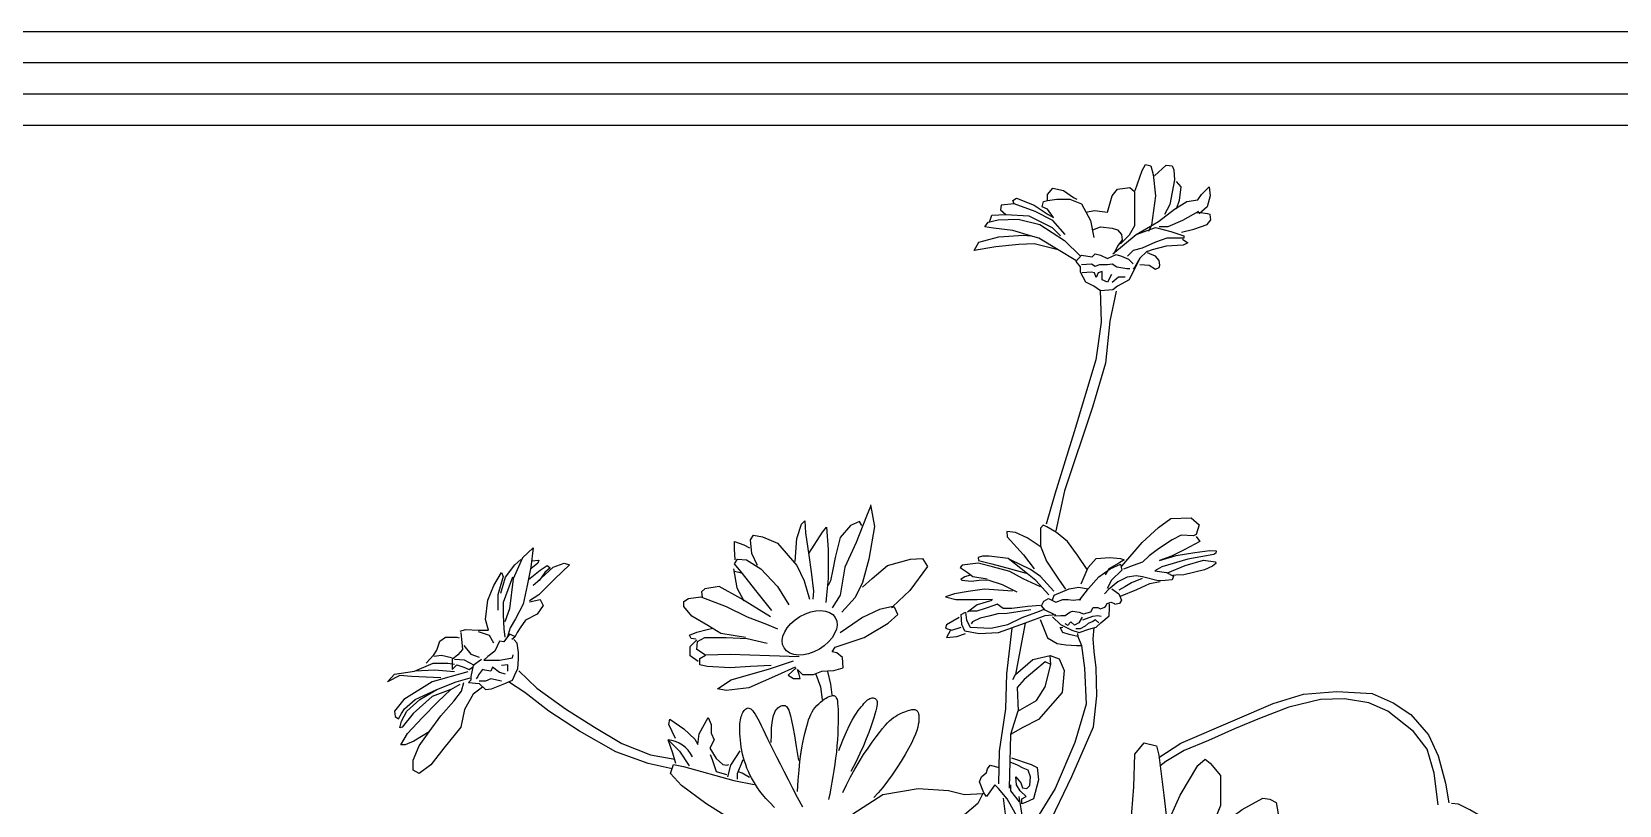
# Model space of a CAD drawing. Extents: x 451 to 4703, y 4138 to 7756.
# Drawn here: x 3436 to 3943, y 5760 to 6007 of the extents above; entities that cross this region are included whole.
import ezdxf

# ---------------------------------------------------------------- set-up
doc = ezdxf.new("R2010")
doc.units = 0
doc.header["$MEASUREMENT"] = 0
doc.layers.add('3', color=3, linetype='CONTINUOUS')
doc.layers.add('7', color=7, linetype='CONTINUOUS')

# ---------------------------------------------------------------- blocks, each defined once
blk = doc.blocks.new('A$C04E531E5')
at = {"layer": '3'}
for points in [[(291.26, 482.54), (293.48, 488.94), (294.47, 490.91), (296.19, 490.42), (296.93, 487.71), (297.67, 480.82), (296.44, 471.46), (295.45, 469.49)], [(297.43, 487.22), (301.12, 490.67), (303.09, 490.42), (303.59, 489.19), (303.83, 485.99), (302.35, 478.11), (300.63, 474.91)], [(265.14, 473.93), (263.17, 476.63), (261.45, 477.37), (261.94, 479.1), (263.17, 479.34), (263.17, 481.31), (264.9, 483.28), (268.35, 482.54), (271.55, 480.33), (272.53, 479.83)], [(275.49, 475.65), (278.2, 476.14), (280.67, 475.9), (282.39, 475.65), (283.87, 480.82), (285.6, 483.03), (289.54, 483.53), (291.02, 482.3), (291.02, 471.22), (289.29, 468.26), (287.81, 466.79), (286.58, 465.56)], [(284.12, 462.35), (291.51, 468.51), (298.66, 472.69), (303.83, 476.63), (307.78, 479.1), (311.23, 479.59), (312.46, 481.31), (314.92, 483.77), (315.17, 480.82), (314.18, 477.37), (311.72, 475.16)], [(304.33, 485.5), (305.8, 483.77), (305.31, 479.34), (304.33, 476.63)], [(268.84, 468.51), (264.9, 472.94), (259.23, 475.9), (252.57, 478.36), (248.38, 477.86), (248.14, 476.39), (249.86, 474.91)], [(252.57, 478.36), (252.08, 479.34), (253.31, 480.08), (258.98, 477.86), (263.42, 474.91), (265.14, 473.93)], [(263.17, 479.34), (266.13, 479.83), (270.32, 479.83), (274.01, 478.36), (276.97, 472.94), (277.96, 467.52)], [(266.62, 463.59), (260.46, 467.28), (257.75, 468.02), (252.08, 469.74), (245.92, 470.48), (243.21, 470.97), (244.19, 472.45), (247.4, 473.19), (253.81, 473.43), (260.71, 471.71), (268.59, 466.54), (273.77, 461.62)], [(244.69, 472.45), (245.43, 474.66), (249.86, 474.91), (257.26, 474.42), (264.65, 470.73), (267.36, 468.02)], [(311.47, 475.9), (306.3, 472.94), (301.61, 470.97), (298.9, 470.97)], [(306.05, 469.25), (309.99, 470.23), (314.18, 471.71), (315.42, 473.19), (315.17, 474.91), (314.43, 475.16), (311.97, 475.4), (310.73, 475.4)], [(272.29, 460.14), (266.62, 463.59), (258.98, 465.56), (254.05, 465.31), (246.66, 464.57), (239.76, 463.34), (241.24, 466.05), (247.64, 467.77), (255.53, 468.26), (257.75, 468.02)], [(277.71, 469.99), (280.17, 470.97), (283.87, 470.48), (285.6, 469.99), (286.83, 468.51), (287.07, 466.79), (285.6, 464.82), (284.36, 462.35)], [(291.51, 468.51), (297.67, 470.73), (302.6, 469.49), (306.79, 468.02), (306.79, 467.28), (301.37, 467.28), (297.67, 466.05), (293.48, 464.08), (290.53, 463.34), (288.8, 461.62)], [(306.3, 467.03), (308.02, 465.8), (306.54, 465.06), (301.12, 464.82), (296.69, 463.59), (295.21, 463.09), (294.96, 463.09), (292.74, 460.88), (291.02, 457.92), (290.53, 457.43)], [(272.29, 459.89), (274.01, 461.86), (277.47, 461.36), (278.45, 462.35), (280.18, 461.86), (282.39, 460.87), (285.1, 462.1), (286.83, 461.61), (289.05, 460.63), (290.53, 459.15)], [(292.74, 458.91), (295.7, 458.66), (297.67, 457.43), (298.9, 457.92), (299.15, 458.66), (298.9, 460.14), (297.67, 461.62), (295.95, 462.35), (295.21, 462.6)], [(292.75, 460.89), (289.29, 453.98), (285.6, 452.01), (284.12, 450.78), (280.18, 450.53), (277.96, 452.01), (275.49, 453.24), (273.77, 456.44), (273.77, 458.16), (272.31, 459.91)], [(274.01, 458.9), (277.22, 459.15), (278.45, 458.41), (279.93, 458.9), (282.39, 458.9), (283.87, 459.15), (285.35, 458.16), (288.55, 457.67), (289.54, 457.67)], [(283.63, 455.7), (282.39, 453.24), (280.67, 453.98), (280.67, 456.69), (279.44, 456.19), (278.7, 454.72), (278.2, 456.19), (277.22, 456.44), (274.26, 456.19)], [(283.87, 453.24), (285.84, 454.96), (288.06, 454.96)], [(280.01, 450.76), (280.35, 440.44), (278.63, 428.4), (271.74, 405.36), (265.55, 385.42), (262.79, 375.79)], [(285.17, 450.41), (283.1, 440.78), (281.73, 427.37), (277.6, 413.27), (268.65, 386.45), (265.89, 373.73)], [(206.63, 381.51), (205.35, 378.44), (202.01, 370), (198.43, 362.06), (196.89, 353.11), (194.33, 349.01)], [(206.63, 382.03), (207.91, 375.12), (206.11, 364.62), (204.06, 357.2), (201.76, 352.34), (197.4, 347.73)], [(182.55, 363.86), (183.06, 371.28), (184.6, 375.88), (185.62, 376.91), (185.88, 373.07), (186.9, 365.9), (187.67, 360.53), (188.44, 354.39), (188.18, 351.83)], [(203.81, 375.37), (203.04, 376.65), (200.22, 375.37), (196.89, 371.53), (195.35, 365.13), (194.59, 361.3), (193.82, 357.71), (193.05, 356.18)], [(287, 362.4), (293.42, 370.01), (298.66, 374.77), (302.58, 377.62), (309.13, 377.86), (311.63, 375.6), (310.67, 372.51), (309.84, 372.15), (305.91, 372.27), (303.06, 370.84), (298.66, 367.99), (295.68, 365.73), (293.54, 363.71), (290.57, 362.64), (287.47, 361.45)], [(170.51, 362.58), (168.71, 366.41), (168.2, 370.77), (169.22, 372.3), (172.04, 371.79), (176.91, 369.74), (183.06, 362.58), (185.36, 357.71), (187.16, 351.83)], [(186.9, 366.41), (191.26, 373.32), (192.54, 374.86), (193.05, 367.69), (193.05, 358.48), (192.54, 353.11), (192.28, 350.8)], [(261.13, 368.42), (256.73, 371.46), (253.01, 373.15), (250.14, 373.49), (250.31, 371.8), (255.55, 366.06), (258.93, 361.5)], [(275.83, 361.33), (272.79, 365.89), (269.58, 370.28), (266.03, 373.15), (262.99, 375.01), (261.8, 375.51), (260.96, 374.5), (260.96, 368.76), (262.82, 364.03), (266.87, 357.95), (268.9, 355.08)], [(310.67, 371.91), (311.86, 370.25), (307.1, 367.75), (302.82, 365.61), (299.01, 364.19), (304.37, 365.85), (310.32, 366.8), (315.08, 367.4), (317.1, 367.28), (316.98, 366.56), (316.38, 366.09), (308.06, 364.66), (299.73, 362.17), (297.47, 360.86), (301.27, 360.38), (303.42, 359.2), (303.06, 358.01), (300.8, 357.77), (298.54, 357.65), (293.54, 358.96), (291.52, 359.31), (288.66, 358.84), (285.69, 357.41), (282.71, 354.92), (281.4, 353.49)], [(98.8, 368.23), (95.35, 365.03), (92.4, 358.39), (91.16, 348.79), (89.69, 344.6)], [(98.8, 368.23), (98.06, 362.08), (96.83, 356.17), (95.6, 350.26), (93.14, 345.58), (91.41, 342.63), (90.43, 339.43)], [(163.33, 364.37), (163.08, 367.95), (163.08, 370.25), (166.15, 369.23), (167.94, 368.21)], [(263.66, 353.23), (259.44, 357.78), (254.71, 361.67), (250.65, 364.88), (244.56, 365.55), (242.37, 365.55), (241.02, 365.21), (241.18, 364.2), (245.41, 363.19), (251.32, 361.5), (256.4, 360.15)], [(84.51, 341.89), (83.52, 345.34), (84.26, 351.49), (86.24, 356.17), (88.7, 360.36), (89.19, 359.13), (87.47, 353.22), (87.47, 348.29)], [(88.45, 353.71), (89.93, 358.88), (92.89, 362.82), (94.86, 364.54)], [(97.33, 358.14), (101.02, 361.09), (103.24, 362.57), (104.23, 361.83), (102.5, 360.36), (100.78, 357.89), (98.8, 356.17), (105.21, 362.08), (108.66, 363.31), (110.39, 362.82), (105.7, 358.39), (100.53, 353.22), (97.57, 351.25)], [(98.31, 364.05), (100.53, 364.3), (100.28, 363.31), (98.06, 361.59)], [(162.82, 361.55), (163.85, 355.41), (166.15, 351.32)], [(175.12, 348.24), (169.99, 354.64), (165.64, 360.02), (163.08, 363.09), (164.1, 364.62), (166.92, 364.37), (171.53, 361.55), (176.91, 355.92), (180.5, 350.04)], [(163.08, 360.78), (165.38, 360.27)], [(204.06, 355.67), (207.14, 358.48), (212.01, 362.58), (219.43, 364.62), (223.28, 364.88), (224.81, 362.32), (219.18, 354.64), (213.8, 349.52), (209.44, 348.5), (204.06, 345.94), (200.99, 343.89), (196.89, 341.08)], [(260.96, 355.76), (255.38, 358.29), (251.16, 360.65), (245.58, 362.17), (241.02, 363.36), (235.94, 362.68), (235.27, 362.01), (237.47, 360.49), (239.32, 359.14), (243.89, 358.29)], [(265.18, 354.41), (260.96, 359.14), (257.75, 361.33), (251.32, 364.37)], [(273.47, 351.54), (276.34, 355.25), (279.55, 358.97), (283.27, 361.5), (286.48, 363.02), (286.99, 361.16), (283.61, 357.95), (282.25, 355.25)], [(273.97, 356.77), (276.17, 362.01), (278.7, 364.88), (283.1, 365.21), (286.48, 364.88), (287.66, 364.37), (285.97, 363.36), (282.76, 361.5), (281.58, 359.64)], [(301.51, 360.27), (307.22, 362.64), (313.05, 364.31), (316.86, 363.83), (316.98, 363.24), (315.91, 362.4), (313.41, 361.22), (306.75, 359.67), (304.25, 359.55), (303.3, 359.43)], [(92.15, 358.88), (89.19, 350.75), (89.19, 346.82), (89.44, 342.38), (89.69, 339.68)], [(174.6, 346.2), (165.13, 352.08), (158.21, 355.92), (153.6, 355.15), (152.57, 354.13), (152.83, 352.6)], [(253.52, 354.07), (248.79, 356.43), (244.23, 357.95), (241.35, 357.78), (238.82, 357.45), (235.78, 357.78), (235.61, 358.29), (236.79, 359.14), (238.65, 359.64)], [(264.77, 351.57), (265.29, 353.11), (270.15, 355.15), (273.23, 355.67), (276.04, 355.15)], [(293.42, 358.48), (290.09, 357.06), (287.95, 355.75), (286.04, 354.68)], [(286.52, 352.78), (291.76, 354.92), (295.92, 356.82), (299.25, 357.53)], [(97.57, 351), (101.02, 351.74), (102.01, 349.77), (100.04, 347.06), (96.34, 345.09), (94.61, 342.63), (93.63, 341.15), (92.89, 339.68), (91.9, 338.94)], [(166.66, 339.54), (158.72, 340.82), (154.62, 343.38), (149.5, 346.45), (146.94, 349.52), (146.94, 351.06), (148.47, 352.08), (152.32, 352.6), (160.51, 349.52), (167.18, 346.2), (173.32, 343.89), (176.91, 342.36)], [(252, 354.41), (243.04, 355.08), (237.8, 354.24), (233.41, 353.56), (230.54, 352.55), (233.92, 351.71), (240.68, 351.71), (245.58, 351.87)], [(245.41, 351.37), (240.68, 350.02), (237.63, 347.65)], [(260.91, 349.78), (256.87, 349.54), (251.75, 348.83), (249.02, 348.83), (247.11, 350.26), (246.4, 349.9), (243.3, 348.83), (240.57, 348), (238.31, 348)], [(265.35, 346.98), (262.48, 348.33), (261.3, 349.68), (261.97, 351.2), (263.49, 352.04), (265.86, 350.86), (268.06, 351.71), (269.75, 351.71), (271.44, 351.54), (273.13, 351.71), (273.8, 351.71)], [(264.82, 346.14), (267.39, 343.69), (270.97, 341.9), (273.31, 341.12), (276.44, 342.24), (278.79, 342.9), (280.24, 344.24), (282.92, 346.48), (283.03, 349.04), (283.03, 350.38)], [(265.46, 346.48), (267.48, 346.6), (268.79, 346.6), (270.34, 347.67), (271.17, 348.02), (273.31, 347.67), (274.74, 347.19), (277, 347.79), (277.84, 349.21), (279.26, 349.21), (280.1, 348.74), (281.17, 349.21), (281.76, 349.45), (282.24, 350.4), (283.43, 350.88), (284.62, 350.4)], [(283.78, 355.15), (286.04, 353.49), (286.88, 351.47), (286.16, 350.4), (284.62, 350.16)], [(182.8, 329.82), (180.24, 327.52), (182.03, 326.49), (184.08, 326.49), (183.83, 327.77), (183.31, 329.31), (184.85, 327.77), (188.44, 327.77), (191, 328.8), (194.84, 329.05), (197.92, 329.82), (197.66, 333.15), (195.87, 334.68), (194.33, 334.94), (195.35, 336.47), (204.58, 339.54), (212.26, 344.15), (215.34, 346.96), (214.31, 349.27), (213.29, 349.01)], [(234.93, 345.97), (230.87, 343.6), (230.54, 342.59), (232.56, 341.91), (235.61, 342.93)], [(265.86, 346.81), (262.31, 346.47), (256.06, 344.11), (247.44, 341.07), (241.35, 340.73), (236.79, 341.58), (235.78, 343.77), (235.61, 346.98), (236.96, 347.65), (237.3, 345.12), (238.48, 342.93), (245.07, 342.59), (250.48, 343.77), (255.04, 345.97), (260.62, 347.99), (262.14, 348.67)], [(257.82, 348.47), (250.32, 347.29), (247.35, 347.17), (244.49, 346.45), (241.64, 345.74), (239.26, 344.55), (238.78, 343.96)], [(260.8, 345.36), (263.15, 339.45), (266.28, 337.66), (269.07, 337.21), (272.42, 336.99), (274.1, 336.99)], [(274.32, 346.03), (273.2, 344.24), (271.86, 343.57), (270.63, 344.58), (270.07, 344.02), (269.85, 343.46), (268.85, 343.91)], [(279.57, 344.24), (278.56, 345.25), (277.67, 344.69), (276.22, 344.02), (275.21, 343.24), (273.65, 342.35), (272.2, 342.35)], [(274.54, 345.25), (277.67, 346.36), (279.23, 346.59), (280.35, 346.36)], [(75.64, 341.15), (76.13, 335.74), (74.65, 334.01), (72.93, 332.54)], [(75.39, 341.65), (77.12, 342.14), (81.31, 341.89), (84.51, 341.89)], [(86.24, 337.71), (84.76, 340.17), (81.31, 341.4)], [(92.89, 339.92), (91.16, 340.66), (89.44, 338.2), (87.96, 338.45), (86.48, 335.24), (84.26, 333.52), (83.03, 332.29), (85.99, 332.29), (87.96, 332.29), (90.43, 332.78), (92.15, 333.03), (92.4, 334.01)], [(150.78, 339.03), (149.24, 339.29), (148.73, 340.31), (151.04, 341.33), (154.37, 342.1), (156.16, 342.61)], [(232.23, 341.91), (230.87, 339.55), (234.25, 339.89), (236.96, 340.9)], [(272.76, 340.9), (272.87, 339.89), (274.1, 336.99), (274.99, 329.74), (275.55, 318.24), (271.94, 306.03), (265.64, 291.26), (257.15, 277.43), (251.18, 267.38), (244.26, 255.75), (240.01, 245.01)], [(251.75, 342.59), (250.04, 327.92), (249.81, 316.72), (247.75, 303.23), (247.52, 292.71)], [(256.06, 344.11), (253.47, 330.66), (253.01, 327.69)], [(263.16, 278.93), (270.99, 295.14), (277.85, 311.02), (278.94, 320.89), (278.72, 329.85), (278.06, 335.11), (277.8, 339.19), (278.16, 342.72)], [(272.87, 339.89), (270.07, 340.56), (268.06, 341.12), (267.28, 342.79), (268.06, 342.9)], [(64.55, 331.31), (67.01, 334.01), (68, 335.49), (68.98, 338.45), (70.71, 339.68), (74.41, 339.68), (75.15, 339.43)], [(76.62, 336.97), (78.84, 334.26), (81.55, 333.28)], [(82.29, 332.54), (79.58, 330.57), (78.84, 327.12), (78.84, 325.89), (78.1, 325.15), (81.55, 324.9), (83.52, 322.94), (85.5, 323.18), (89.69, 324.9), (92.15, 325.89), (93.38, 328.6), (93.88, 329.58), (94.12, 332.78), (94.12, 334.75), (93.63, 337.71), (92.64, 338.94)], [(151.55, 331.87), (148.99, 333.66), (148.99, 336.73), (151.04, 338.78)], [(183.83, 333.4), (174.35, 333.66), (161.8, 334.17), (153.85, 333.91), (151.04, 335.7), (151.29, 338.26), (153.6, 339.54), (160.51, 339.54), (167.18, 339.29), (173.58, 337.75)], [(69.23, 326.63), (59.87, 327.12), (56.17, 327.37), (52.23, 325.4), (54.44, 327.86), (60.85, 328.84), (66.77, 331.31), (71.45, 331.31), (73.67, 331.06)], [(72.68, 333.03), (69.48, 333.77), (67.01, 333.52)], [(72.93, 333.03), (72.93, 329.34), (74.41, 330.81), (76.62, 330.07), (78.35, 329.34), (79.34, 330.07)], [(80.07, 330.57), (76.87, 332.29), (73.67, 332.54)], [(89.93, 327.86), (87.96, 328.35), (85.74, 330.07), (85.25, 328.84), (83.28, 329.09), (82.54, 329.34), (81.31, 327.61), (81.06, 327.12), (80.57, 326.38)], [(90.67, 328.84), (90.67, 330.81), (88.7, 330.57)], [(174.86, 330.59), (168.2, 330.33), (161.8, 329.82), (154.37, 330.33), (152.06, 330.84), (152.06, 332.89), (153.85, 333.91)], [(182.55, 330.07), (176.91, 327.52), (167.69, 323.42), (160.51, 322.65), (157.7, 323.16), (162.05, 325.98), (174.35, 329.56), (182.03, 332.12)], [(252.1, 326.09), (253.01, 327.69), (258.51, 332.49), (264, 333.86), (266.97, 332.72), (268.57, 329.06), (267.89, 321.97), (260.34, 313.29), (255.3, 310.77), (251.41, 308.49)], [(264.23, 330.89), (262.4, 331.8), (259.19, 329.06), (255.76, 326.09), (253.47, 323.57)], [(253.7, 316.03), (259.65, 319.46), (262.4, 323.8), (264.23, 330.89), (264, 333.86)], [(77.86, 328.6), (66.52, 325.4), (57.4, 319.73), (54.44, 316.04), (54.69, 314.32), (55.68, 313.58), (56.66, 315.3), (57.65, 316.78), (61.1, 319.73), (68, 322.94)], [(72.43, 322.94), (66.52, 320.72), (60.36, 315.3), (56.91, 310.87), (56.17, 310.63), (56.66, 312.84), (58.39, 316.04), (62.58, 319.73), (68, 322.94), (74.16, 325.4), (78.6, 326.63)], [(82.54, 323.67), (79.58, 321.46), (76.87, 316.53), (75.64, 310.87), (70.22, 304.22), (66.03, 298.81), (62.33, 296.1), (60.36, 297.08), (60.36, 300.29), (62.33, 304.96), (65.53, 309.39), (69.23, 314.56), (73.42, 319.24), (75.89, 322.44), (76.62, 325.15)], [(73.67, 328.6), (67.26, 329.09), (61.1, 328.84)], [(88.7, 325.64), (85.25, 326.38), (83.52, 325.64), (81.55, 325.64)], [(143.19, 297.6), (135.52, 299.3), (125.17, 302.99), (113.59, 309.64), (103.73, 316.04), (96.09, 321.95), (90.92, 325.4)], [(94.14, 328.96), (99.96, 323.34), (109.09, 316.75), (118.4, 310.93), (127.14, 305.69), (136.27, 302.01), (144.01, 300.68)], [(189.18, 327.82), (190.65, 323.84), (191.17, 319.77)], [(192.91, 328.68), (193.86, 324.61), (194.21, 321.24)], [(65.53, 309.39), (60.61, 306.44), (57.89, 305.21), (56.42, 305.21), (58.63, 308.9), (63.32, 313.83), (68.25, 319), (72.43, 322.94), (75.39, 324.66)], [(183.24, 290.28), (183.5, 293.98), (183.78, 297.17), (184.07, 299.9), (184.39, 302.24), (184.71, 304.25), (185.03, 305.97), (185.35, 307.48), (185.65, 308.82), (185.95, 310.06), (186.24, 311.2), (186.53, 312.26), (186.84, 313.24), (187.17, 314.14), (187.53, 314.98), (187.94, 315.76), (188.39, 316.49), (188.9, 317.17), (189.46, 317.8), (190.04, 318.38), (190.64, 318.91), (191.25, 319.39), (191.83, 319.8), (192.39, 320.16), (192.9, 320.45), (193.35, 320.68), (193.75, 320.85), (194.1, 320.96), (194.41, 321.02), (194.68, 321.02), (194.91, 320.98), (195.12, 320.9), (195.31, 320.78), (195.49, 320.61), (195.64, 320.39), (195.79, 320.09), (195.91, 319.69), (196.02, 319.16), (196.1, 318.48), (196.17, 317.64), (196.22, 316.59), (196.25, 315.35), (196.26, 313.91), (196.24, 312.31), (196.2, 310.58), (196.12, 308.75), (196.01, 306.85), (195.87, 304.9), (195.69, 302.93), (195.47, 300.96), (195.21, 299.01), (194.93, 297.07), (194.62, 295.15), (194.28, 293.26), (193.94, 291.38), (193.58, 289.53), (193.22, 287.7)], [(196.44, 303.46), (197.79, 306.74), (198.94, 309.39), (199.94, 311.5), (200.79, 313.15), (201.51, 314.43), (202.14, 315.41), (202.7, 316.19), (203.2, 316.84), (203.67, 317.43), (204.11, 317.97), (204.53, 318.47), (204.93, 318.91), (205.32, 319.29), (205.69, 319.62), (206.06, 319.88), (206.42, 320.08), (206.78, 320.2), (207.13, 320.26), (207.47, 320.26), (207.79, 320.19), (208.07, 320.07), (208.32, 319.89), (208.52, 319.66), (208.67, 319.38), (208.76, 319.05), (208.79, 318.66), (208.76, 318.19), (208.66, 317.61), (208.5, 316.92), (208.28, 316.08), (207.98, 315.09), (207.63, 313.91), (207.2, 312.55), (206.67, 310.98), (206.04, 309.19), (205.26, 307.18), (204.32, 304.94), (203.2, 302.45), (201.87, 299.71), (200.3, 296.71)], [(253.47, 323.57), (253.81, 316.09)], [(298.73, 301.14), (305.84, 305.74), (323.22, 313.26), (335.38, 318.47), (344.99, 321.42), (355.66, 322.26), (366.97, 321.63), (373.66, 318.7), (379.32, 314.94), (384.97, 308.45), (388.11, 301.76), (390.41, 292.98), (391.46, 286.71)], [(388.11, 286.08), (386.85, 296.12), (384.55, 303.85), (380.15, 309.5), (371.99, 315.98), (365.92, 318.7), (358.17, 319.96), (350.43, 319.75), (340.38, 317.24), (330.96, 313.68), (323.01, 310.34), (314.64, 306.57), (306.89, 303.44), (301.03, 299.88), (299.15, 298.42)], [(175.95, 285.22), (174.4, 286.74), (173.13, 288.09), (172.08, 289.31), (171.2, 290.45), (170.46, 291.52), (169.8, 292.55), (169.18, 293.59), (168.61, 294.63), (168.07, 295.68), (167.58, 296.74), (167.12, 297.81), (166.71, 298.89), (166.34, 299.99), (166.02, 301.1), (165.74, 302.24), (165.5, 303.38), (165.3, 304.51), (165.15, 305.63), (165.02, 306.72), (164.93, 307.77), (164.87, 308.76), (164.84, 309.68), (164.83, 310.53), (164.85, 311.3), (164.89, 312), (164.95, 312.64), (165.04, 313.23), (165.15, 313.77), (165.28, 314.26), (165.43, 314.72), (165.6, 315.14), (165.79, 315.54), (165.99, 315.89), (166.21, 316.21), (166.44, 316.47), (166.69, 316.69), (166.94, 316.86), (167.2, 316.97), (167.46, 317.02), (167.73, 317), (168.02, 316.91), (168.32, 316.73), (168.63, 316.46), (168.97, 316.1), (169.33, 315.62), (169.72, 315.04), (170.14, 314.34), (170.59, 313.5), (171.1, 312.54), (171.65, 311.43), (172.27, 310.17), (172.96, 308.76), (173.72, 307.19), (174.57, 305.45), (175.52, 303.53), (176.55, 301.44), (177.69, 299.18), (178.92, 296.76), (180.25, 294.17), (181.68, 291.42), (183.21, 288.51), (184.85, 285.45)], [(174.87, 306.03), (174.91, 308.56), (175.01, 310.63), (175.17, 312.29), (175.37, 313.61), (175.61, 314.62), (175.88, 315.4), (176.16, 315.98), (176.45, 316.43), (176.74, 316.8), (177.03, 317.09), (177.31, 317.32), (177.58, 317.49), (177.85, 317.62), (178.1, 317.71), (178.34, 317.78), (178.57, 317.83), (178.79, 317.86), (178.99, 317.87), (179.19, 317.85), (179.38, 317.78), (179.58, 317.65), (179.78, 317.46), (179.99, 317.18), (180.21, 316.81), (180.45, 316.31), (180.72, 315.6), (181.03, 314.55), (181.39, 313.05), (181.81, 310.98), (182.31, 308.24), (182.89, 304.7), (183.56, 300.25)], [(197.73, 289.95), (198.89, 292.49), (200.18, 295), (201.56, 297.47), (202.98, 299.84), (204.42, 302.09), (205.82, 304.19), (207.15, 306.1), (208.38, 307.78), (209.46, 309.21), (210.42, 310.41), (211.27, 311.41), (212.03, 312.24), (212.72, 312.91), (213.36, 313.47), (213.97, 313.94), (214.57, 314.34), (215.18, 314.71), (215.79, 315.04), (216.4, 315.33), (216.99, 315.6), (217.56, 315.83), (218.11, 316.02), (218.62, 316.19), (219.08, 316.33), (219.5, 316.43), (219.87, 316.51), (220.2, 316.55), (220.5, 316.55), (220.76, 316.53), (220.99, 316.46), (221.2, 316.36), (221.39, 316.22), (221.56, 316.04), (221.72, 315.81), (221.85, 315.53), (221.96, 315.2), (222.04, 314.81), (222.09, 314.35), (222.11, 313.82), (222.09, 313.22), (222.02, 312.53), (221.9, 311.75), (221.69, 310.85), (221.39, 309.82), (220.96, 308.64), (220.4, 307.29), (219.67, 305.76), (218.76, 304.02), (217.66, 302.09), (216.4, 300), (215.02, 297.84), (213.56, 295.67), (212.05, 293.57), (210.55, 291.6), (209.09, 289.83), (207.71, 288.35)], [(253.7, 316.03), (251.41, 308.49), (250.95, 291.34)], [(144.23, 307.24), (142.09, 311.7), (142.48, 313.45), (146.94, 310.35), (150.44, 307.05), (151.41, 305.3), (151.8, 308.79), (154.71, 314.03), (155.68, 311.7), (155.68, 308.99), (156.65, 306.86), (155.29, 304.14), (157.23, 300.84), (159.37, 298.9), (160.73, 298.71), (161.31, 298.9)], [(144.42, 299.29), (143.45, 302.59), (141.9, 306.86), (145.58, 303.17), (148.69, 298.52)], [(290.17, 265.11), (289.51, 275.64), (290.83, 291.76), (291.16, 302.28), (294.12, 305.9), (298.07, 304.92), (298.73, 301.96), (300.38, 289.13), (301.36, 280.9)], [(160.73, 295.61), (157.43, 296.58), (156.07, 300.46), (155.49, 302.01)], [(164.8, 303.36), (161.89, 298.71), (160.92, 295.02)], [(165.77, 300.46), (164.03, 295.99), (164.03, 294.25)], [(251.68, 301.05), (257.99, 298.95), (259.85, 298.02), (260.32, 294.05), (258.69, 287.99), (256.12, 286.82), (254.95, 286.35), (254.95, 287.99), (256.35, 288.69), (254.48, 290.55), (253.32, 292.42), (253.08, 294.98), (254.72, 293.12), (255.18, 291.48), (256.58, 291.25), (257.52, 292.18), (257.75, 294.98), (257.05, 297.08), (255.42, 297.78), (253.55, 298.72), (251.21, 299.65)], [(295.44, 263.79), (296.75, 270.7), (301.03, 278.93), (305.65, 289.13), (311.24, 298.67), (313.55, 300.64), (315.2, 299.32), (318.49, 295.38), (318.49, 285.84), (315.2, 277.61), (314.54, 276.62)], [(179.06, 276.13), (171.97, 276.77), (163.28, 280.63), (153.94, 286.42), (146.22, 292.21), (142.68, 296.07), (143.64, 298.96), (146.86, 298.32), (162.96, 293.81), (169.4, 292.53)], [(167.91, 294.83), (165.58, 296.19), (164.42, 296.58)], [(254.02, 288.69), (255.18, 281.45), (255.65, 279.12), (253.78, 281.69), (250.28, 287.99), (247.48, 291.25), (246.31, 292.42), (243.74, 288.69), (242.81, 289.85), (241.41, 293.35), (242.11, 294.98), (243.74, 296.38), (243.97, 297.55), (244.91, 298.72), (247.71, 298.02)], [(200.95, 283.2), (210.6, 289.31), (221.87, 291.24), (231.53, 290.6), (236.68, 289.31), (242.48, 289.63), (240.87, 286.42), (236.68, 282.88), (229.92, 282.24), (215.43, 282.56), (211.25, 282.88), (205.78, 281.27), (203.2, 279.66)], [(254.25, 287.05), (251.45, 290.55), (251.45, 292.42)], [(251.18, 267.38), (250.73, 275.34), (249.58, 284.71), (249.12, 288.14)], [(300.38, 262.81), (305.65, 269.39), (313.88, 275.97), (325.4, 284.52), (331.99, 288.14), (334.3, 287.81), (336.27, 286.82), (336.93, 283.2), (327.71, 271.36), (326.06, 270.37)], [(401.52, 282.5), (398.17, 284.39), (394.61, 286.27), (392.31, 286.48)]]:
    blk.add_lwpolyline(points, dxfattribs=at)
blk.add_arc((140.84, 297.08), 9.83, 26.192, 83.8504, dxfattribs=at)
blk.add_ellipse((187.16, 341.08), major_axis=(8.2, 4.86), ratio=0.637035, dxfattribs=at)

msp = doc.modelspace()

# ---------------------------------------------------------------- linework, layer by layer
at = {"layer": '3'}
for p, q in [((4301.04, 5997.27), (2421.04, 5997.27)), ((4301.04, 5987.27), (2421.04, 5987.27))]:
    msp.add_line(p, q, dxfattribs=at)
at = {"layer": '7'}
for p, q in [((4301.04, 6007.27), (2421.04, 6007.27)), ((4301.04, 5977.27), (2436.04, 5977.27))]:
    msp.add_line(p, q, dxfattribs=at)

# ---------------------------------------------------------------- block references
at = {"layer": '3'}
msp.add_blockref('A$C04E531E5', (3497.39, 5473.9), dxfattribs=at)

doc.saveas('drawing.dxf')
